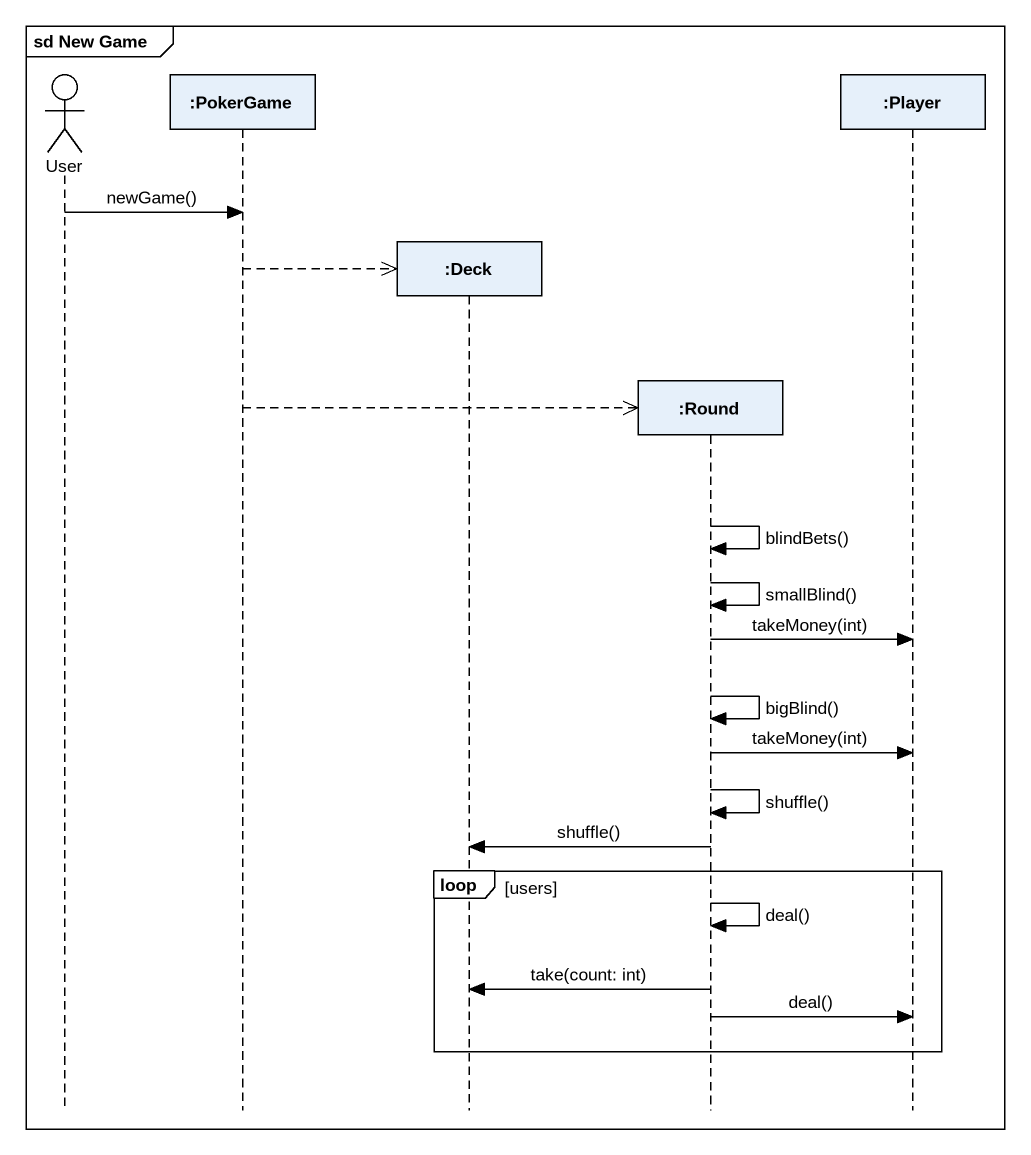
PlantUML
@startuml
mainframe sd New Game
hide footbox
actor User
participant ":PokerGame" as PokerGame
participant ":Deck" as Deck
participant ":Round" as Round
participant ":Player" as Player

User -> PokerGame : newGame()
PokerGame -->> Deck **
PokerGame -->> Round **
Round -> Round : blindBets()
Round -> Round : smallBlind()
Round -> Player : takeMoney(int)
Round -> Round : bigBlind()
Round -> Player : takeMoney(int)
Round -> Round : shuffle()
Round -> Deck : shuffle()
loop users
  Round -> Round : deal()
  Round -> Deck : take(count: int)
  Round -> Player : deal()
end
@enduml
